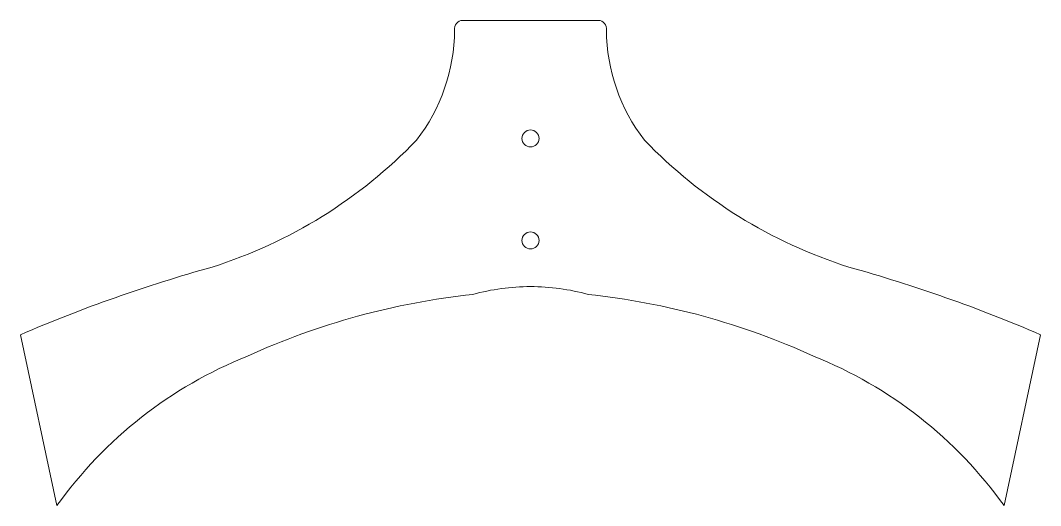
# Model space of a CAD drawing. Header units: inches. Extents: x 6.4 to 58.9, y 3.2 to 28.2.
import ezdxf

# ---------------------------------------------------------------- set-up
doc = ezdxf.new("R2010")
doc.units = ezdxf.units.IN
doc.header["$MEASUREMENT"] = 0

msp = doc.modelspace()

# ---------------------------------------------------------------- linework, layer by layer
at = {"color": 7, "linetype": 'Continuous', "lineweight": 15}
for p, q in [((36.169, 28.155), (29.198, 28.155)), ((6.441, 11.969), (8.321, 3.165)), ((57.046, 3.165), (58.926, 11.969))]:
    msp.add_line(p, q, dxfattribs=at)
for centre in [(32.683, 22.074), (32.683, 16.824)]:
    msp.add_circle(centre, 0.438, dxfattribs=at)
for centre, radius, start, end in [((29.198, 27.729), 0.426, 90, 190.6317), ((36.169, 27.729), 0.426, 349.3683, 90), ((19.433, 27.715), 9.346, 322.1944, 359.6053), ((45.934, 27.715), 9.346, 180.3947, 217.8056), ((8.722, 39.368), 25.092, 287.5945, 316.1515), ((56.645, 39.368), 25.092, 223.8485, 252.4055), ((37.38, -60.003), 78.34, 105.60435, 113.26169), ((27.987, -60.003), 78.34, 66.73831, 74.39565), ((32.706, 3.093), 11.351, 90.1126, 105.2839), ((32.661, 3.093), 11.351, 74.7161, 89.8874), ((33.71, -23.245), 37.501, 96.1175, 114.5662), ((31.657, -23.245), 37.501, 65.4338, 83.8825), ((26.352, -9.705), 22.153, 111.8159, 144.4809), ((39.015, -9.705), 22.153, 35.5191, 68.1841)]:
    msp.add_arc(centre, radius, start, end, dxfattribs=at)

doc.saveas('drawing.dxf')
